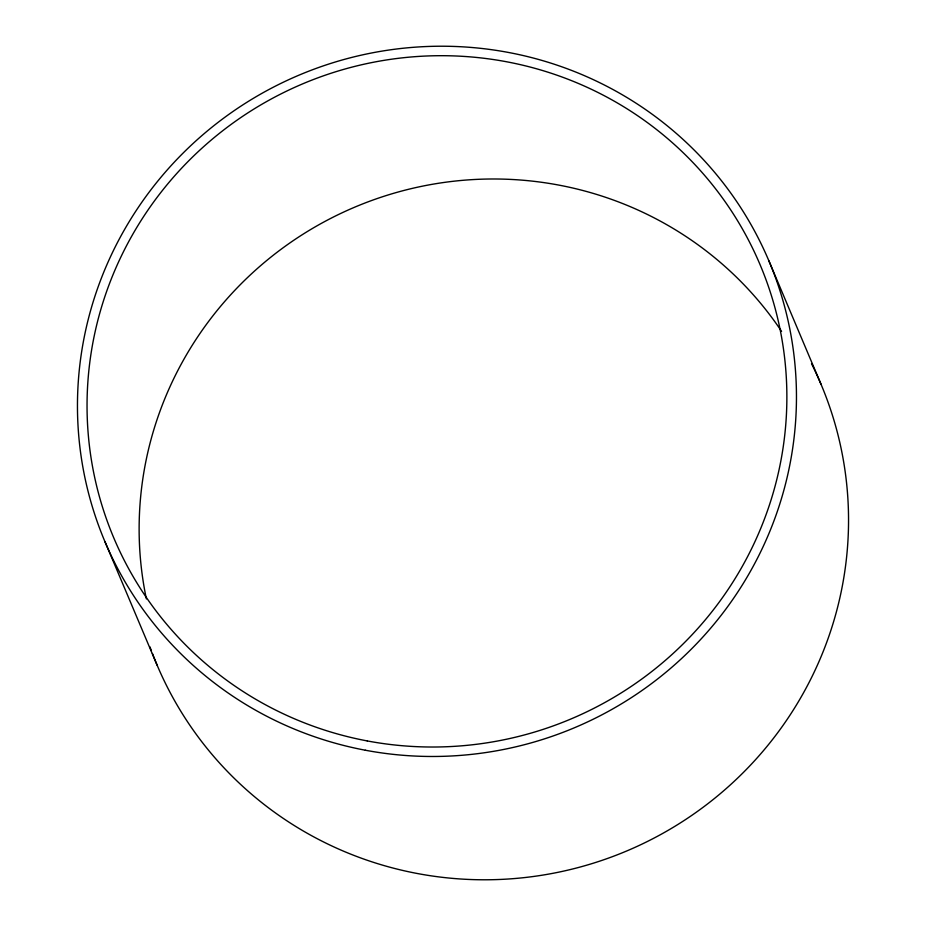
<?xml version="1.0" encoding="UTF-8"?>
<svg xmlns="http://www.w3.org/2000/svg" width="926" height="926" viewBox="0 0 926 926"><rect width="100%" height="100%" fill="white"/><g stroke="black" fill="none" stroke-linecap="round" stroke-linejoin="round"><path stroke-width="1.39" d="M768.869 260.785L820.945 384.082M105.055 541.918L157.131 665.215M811.512 363.675A360.445 354.172 -22.9 0 1 631.775 848.795A360.445 354.172 -22.9 0 1 152.42 653.49M151.424 650.851A360.445 354.172 -22.9 0 1 149.977 646.892M146.377 598.914A350.838 344.738 -22.9 0 1 355.237 206.949A350.838 344.738 -22.9 0 1 781.579 331.358M365.319 750.222A360.445 354.172 -22.9 0 0 777.875 284.409A360.445 354.172 -22.9 0 0 167.687 169.423A360.445 354.172 -22.9 0 0 365.319 750.222M367.228 740.927A350.838 344.738 -22.9 0 0 768.777 287.523A350.838 344.738 -22.9 0 0 174.864 175.604A350.838 344.738 -22.9 0 0 367.228 740.927"/></g></svg>
